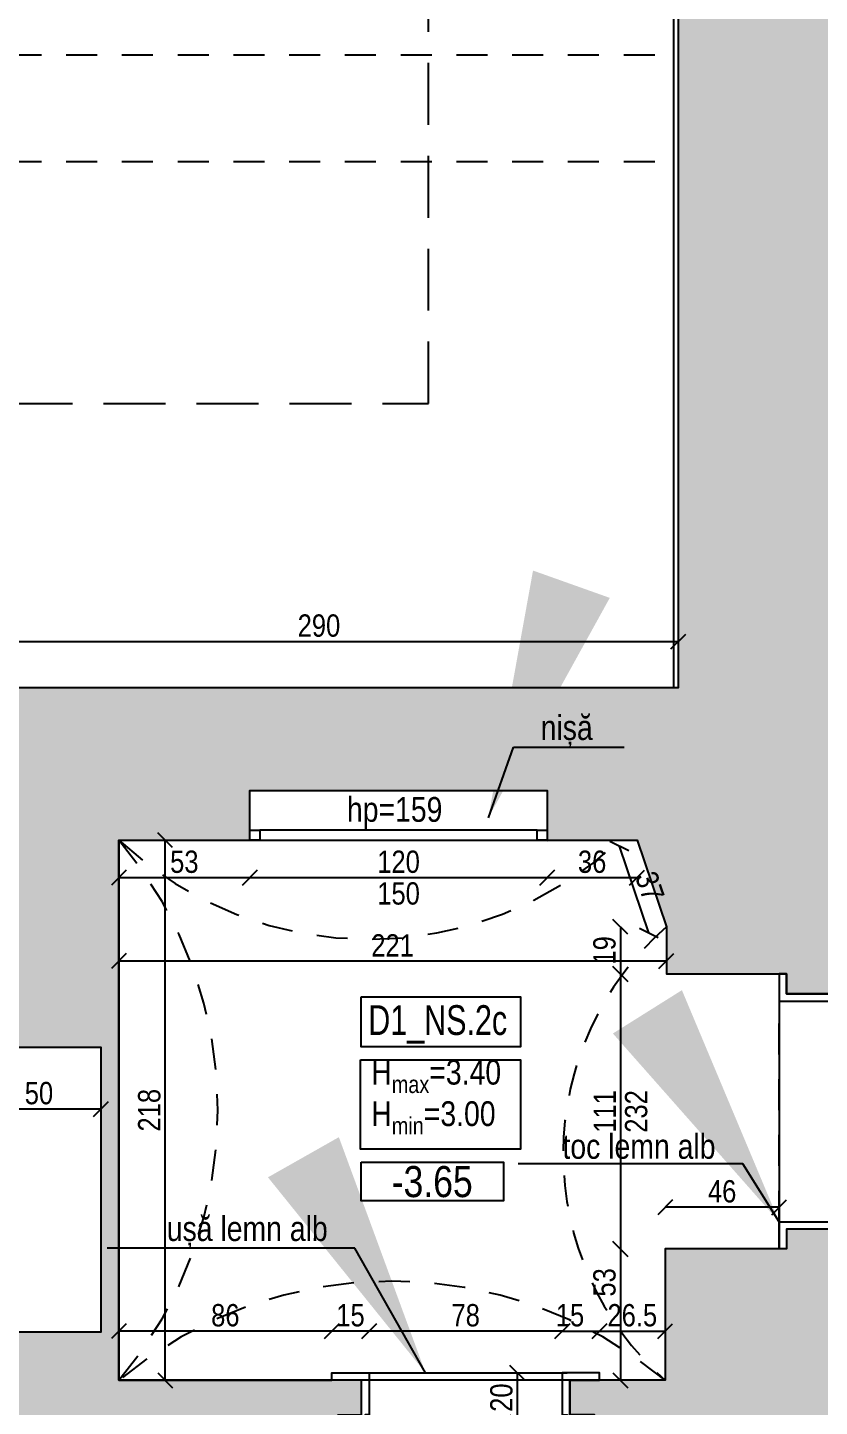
# Model space of a CAD drawing. Header units: metres. Extents: x 493 to 630, y -132 to -15.
# Drawn here: x 557.53 to 560.72, y -74.7 to -69.14 of the extents above; entities that cross this region are included whole.
import ezdxf
from ezdxf import colors
from ezdxf.entities.mleader import LeaderData, LeaderLine
from ezdxf.enums import TextEntityAlignment as Align
from ezdxf.math import Vec2, Vec3

# ---------------------------------------------------------------- set-up
doc = ezdxf.new("R2010")
doc.units = ezdxf.units.M
doc.header["$MEASUREMENT"] = 0
doc.header["$PDMODE"] = 3
doc.linetypes.add('HIDDEN', pattern=[0.375, 0.25, -0.125])
doc.linetypes.add('HIDDEN2', pattern=[0.1875, 0.125, -0.0625])
for name, color, linetype in [('a_caramida', 2, 'Continuous'), ('a_cote_50', 9, 'Continuous'), ('a_cote_nivel', 9, 'Continuous'), ('a_grinzi', 253, 'HIDDEN'), ('a_indicatii', 7, 'Continuous'), ('a_indicatii_text', 7, 'Continuous'), ('a_pereti_hasuri', 253, 'Continuous'), ('a_scari_punctat', 40, 'HIDDEN2'), ('a_tamplarie_usi', 6, 'Continuous'), ('a_text', 7, 'Continuous'), ('a_vederi', 74, 'Continuous')]:
    doc.layers.add(name, color=color, linetype=linetype)
doc.layers.add('a_suprafete', color=7, linetype='Continuous', plot=False)
doc.styles.add('ROMANS', font='ROMANS.shx', dxfattribs={"width": 0.75})
doc.styles.get("Standard").update_dxf_attribs({"font": 'ARIALN.TTF'})
doc.styles.add('Swiss Condensed Light', font='swisscl.ttf')
doc.dimstyles.new('50 cote', dxfattribs={"dimtxt": 0.09, "dimasz": 0.06, "dimexe": 0, "dimexo": 0, "dimgap": 0.018, "dimtad": 1, "dimdec": 1, "dimlfac": 100, "dimrnd": 0.5, "dimdsep": 46, "dimtxsty": 'Standard', "dimblk": 'OBLIQUE', "dimcen": 0.00045, "dimclrd": 256, "dimclrt": 4, "dimadec": 1, "dimazin": 0, "dimtfac": 1, "dimtdec": 1, "dimtix": 1, "dimtofl": 0, "dimtmove": 0, "dimatfit": 3, "dimldrblk": 'OBLIQUE', "dimfxl": 0, "dimtolj": 1, "dimtzin": 0, "dimarcsym": 0})

# ---------------------------------------------------------------- blocks, each defined once
blk = doc.blocks.new('_Oblique')
at = {"color": 0, "linetype": 'ByBlock', "lineweight": -2}
blk.add_line((-0.5, -0.5), (0.5, 0.5), dxfattribs=at)
blk = doc.blocks.new('*D229')
at = {"layer": 'a_cote_50', "lineweight": -2, "ltscale": 0.3}
blk.add_line((559.687, -74.3962), (558.9075, -74.3962), dxfattribs=at)
at = {"layer": 'Defpoints', "color": 0, "ltscale": 0.3}
for p in [(558.9075, -74.3962), (558.9075, -74.5643), (559.687, -74.5643)]:
    blk.add_point(p, dxfattribs=at)
at = {"layer": 'a_cote_50', "lineweight": -2, "ltscale": 0.3, "xscale": 0.06, "yscale": 0.06, "zscale": 0.06, "rotation": 180}
blk.add_blockref('_Oblique', (558.9075, -74.3962), dxfattribs=at)
at = {"layer": 'a_cote_50', "lineweight": -2, "ltscale": 0.3, "xscale": 0.06, "yscale": 0.06, "zscale": 0.06}
blk.add_blockref('_Oblique', (559.687, -74.3962), dxfattribs=at)
at = {"layer": 'a_cote_50', "color": 4, "ltscale": 0.3, "insert": (559.2972, -74.3323), "char_height": 0.09, "attachment_point": 5}
blk.add_mtext('\\A1;78', dxfattribs=at)
blk = doc.blocks.new('*D230')
at = {"layer": 'a_cote_50', "lineweight": -2, "ltscale": 0.3}
blk.add_line((559.687, -74.3962), (559.8372, -74.3962), dxfattribs=at)
at = {"layer": 'Defpoints', "color": 0, "ltscale": 0.3}
for p in [(559.8372, -74.3962), (559.687, -74.5643), (559.8372, -74.5643)]:
    blk.add_point(p, dxfattribs=at)
at = {"layer": 'a_cote_50', "lineweight": -2, "ltscale": 0.3, "xscale": 0.06, "yscale": 0.06, "zscale": 0.06, "rotation": 180}
blk.add_blockref('_Oblique', (559.687, -74.3962), dxfattribs=at)
at = {"layer": 'a_cote_50', "lineweight": -2, "ltscale": 0.3, "xscale": 0.06, "yscale": 0.06, "zscale": 0.06}
blk.add_blockref('_Oblique', (559.8372, -74.3962), dxfattribs=at)
at = {"layer": 'a_cote_50', "color": 4, "ltscale": 0.3, "insert": (559.7183, -74.3323), "char_height": 0.09, "attachment_point": 5}
blk.add_mtext('\\A1;15', dxfattribs=at)
blk = doc.blocks.new('*D231')
at = {"layer": 'a_cote_50', "lineweight": -2, "ltscale": 0.3}
blk.add_line((558.9075, -74.3962), (558.7572, -74.3962), dxfattribs=at)
at = {"layer": 'Defpoints', "color": 0, "ltscale": 0.3}
for p in [(558.7572, -74.3962), (558.7572, -74.5643), (558.9075, -74.5643)]:
    blk.add_point(p, dxfattribs=at)
at = {"layer": 'a_cote_50', "lineweight": -2, "ltscale": 0.3, "xscale": 0.06, "yscale": 0.06, "zscale": 0.06, "rotation": 180}
blk.add_blockref('_Oblique', (558.7572, -74.3962), dxfattribs=at)
at = {"layer": 'a_cote_50', "lineweight": -2, "ltscale": 0.3, "xscale": 0.06, "yscale": 0.06, "zscale": 0.06}
blk.add_blockref('_Oblique', (558.9075, -74.3962), dxfattribs=at)
at = {"layer": 'a_cote_50', "color": 4, "ltscale": 0.3, "insert": (558.8323, -74.3323), "char_height": 0.09, "attachment_point": 5}
blk.add_mtext('\\A1;15', dxfattribs=at)
blk = doc.blocks.new('COTE_NIVEL_DRAFT')
at = {"layer": 'a_cote_nivel'}
blk.add_lwpolyline([(-27.5, -2.5), (27.5, -2.5), (27.5, -17.5), (-27.5, -17.5)], close=True, dxfattribs=at)
blk = doc.blocks.new('cota nivel')
at = {"layer": 'a_cote_nivel', "xscale": 1.272727272727934, "yscale": 1.272727272727934, "zscale": 1.272727272727934}
blk.add_blockref('COTE_NIVEL_DRAFT', (0, 12.73), dxfattribs=at)
at = {"layer": 'a_cote_nivel', "style": 'ROMANS', "width": 0.6}
blk.add_attdef('COTA', text='', height=15.27, dxfattribs=at).set_placement((0, 0), align=Align.MIDDLE_CENTER)
blk = doc.blocks.new('*D208')
at = {"layer": 'a_cote_50', "lineweight": -2, "ltscale": 0.3}
blk.add_line((559.8372, -74.3962), (560.1022, -74.3962), dxfattribs=at)
at = {"layer": 'Defpoints', "color": 0, "ltscale": 0.3}
for p in [(559.8372, -74.3962), (560.1022, -74.3962), (560.1022, -74.3962)]:
    blk.add_point(p, dxfattribs=at)
at = {"layer": 'a_cote_50', "lineweight": -2, "ltscale": 0.3, "xscale": 0.06, "yscale": 0.06, "zscale": 0.06, "rotation": 180}
blk.add_blockref('_Oblique', (559.8372, -74.3962), dxfattribs=at)
at = {"layer": 'a_cote_50', "lineweight": -2, "ltscale": 0.3, "xscale": 0.06, "yscale": 0.06, "zscale": 0.06}
blk.add_blockref('_Oblique', (560.1022, -74.3962), dxfattribs=at)
at = {"layer": 'a_cote_50', "color": 4, "ltscale": 0.3, "insert": (559.9697, -74.3323), "char_height": 0.09, "attachment_point": 5}
blk.add_mtext('\\A1;26.5', dxfattribs=at)
blk = doc.blocks.new('*D209')
at = {"layer": 'a_cote_50', "lineweight": -2, "ltscale": 0.3}
blk.add_line((558.7572, -74.3962), (557.8972, -74.3962), dxfattribs=at)
at = {"layer": 'Defpoints', "color": 0, "ltscale": 0.3}
for p in [(557.8972, -74.3962), (557.8972, -74.3962), (558.7572, -74.3962)]:
    blk.add_point(p, dxfattribs=at)
at = {"layer": 'a_cote_50', "lineweight": -2, "ltscale": 0.3, "xscale": 0.06, "yscale": 0.06, "zscale": 0.06, "rotation": 180}
blk.add_blockref('_Oblique', (557.8972, -74.3962), dxfattribs=at)
at = {"layer": 'a_cote_50', "lineweight": -2, "ltscale": 0.3, "xscale": 0.06, "yscale": 0.06, "zscale": 0.06}
blk.add_blockref('_Oblique', (558.7572, -74.3962), dxfattribs=at)
at = {"layer": 'a_cote_50', "color": 4, "ltscale": 0.3, "insert": (558.3272, -74.3323), "char_height": 0.09, "attachment_point": 5}
blk.add_mtext('\\A1;86', dxfattribs=at)
blk = doc.blocks.new('*D210')
at = {"layer": 'a_cote_50', "lineweight": -2, "ltscale": 0.3}
blk.add_line((558.0846, -74.5943), (558.0846, -72.4143), dxfattribs=at)
at = {"layer": 'Defpoints', "color": 0, "ltscale": 0.3}
for p in [(557.8972, -72.4143), (558.0846, -72.4143), (557.8972, -74.5943)]:
    blk.add_point(p, dxfattribs=at)
at = {"layer": 'a_cote_50', "lineweight": -2, "ltscale": 0.3, "xscale": 0.06, "yscale": 0.06, "zscale": 0.06}
for p, rotation in [((558.0846, -72.4143), 90), ((558.0846, -74.5943), 270)]:
    blk.add_blockref('_Oblique', p, dxfattribs=dict(at, rotation=rotation))
at = {"layer": 'a_cote_50', "color": 4, "ltscale": 0.3, "insert": (558.0206, -73.5043), "char_height": 0.09, "attachment_point": 5, "rotation": 90}
blk.add_mtext('\\A1;218', dxfattribs=at)
blk = doc.blocks.new('*D211')
at = {"layer": 'a_cote_50', "lineweight": -2, "ltscale": 0.3}
blk.add_line((560.0363, -72.7883), (559.9176, -72.4383), dxfattribs=at)
at = {"layer": 'Defpoints', "color": 0, "ltscale": 0.3}
for p in [(559.9176, -72.4383), (559.9886, -72.4143), (560.1072, -72.7643)]:
    blk.add_point(p, dxfattribs=at)
at = {"layer": 'a_cote_50', "lineweight": -2, "ltscale": 0.3, "xscale": 0.06, "yscale": 0.06, "zscale": 0.06}
for p, rotation in [((559.9176, -72.4383), 108.7257724589837), ((560.0363, -72.7883), 288.7257724589836)]:
    blk.add_blockref('_Oblique', p, dxfattribs=dict(at, rotation=rotation))
at = {"layer": 'a_cote_50', "color": 4, "ltscale": 0.3, "insert": (560.0403, -72.601), "char_height": 0.09, "attachment_point": 5, "rotation": 288.7258}
blk.add_mtext('\\A1;37', dxfattribs=at)
blk = doc.blocks.new('*D212')
at = {"layer": 'a_cote_50', "lineweight": -2, "ltscale": 0.3}
blk.add_line((559.9217, -72.7643), (559.9217, -72.9543), dxfattribs=at)
at = {"layer": 'Defpoints', "color": 0, "ltscale": 0.3}
for p in [(560.1072, -72.7643), (559.9217, -72.9543), (560.1072, -72.9543)]:
    blk.add_point(p, dxfattribs=at)
at = {"layer": 'a_cote_50', "lineweight": -2, "ltscale": 0.3, "xscale": 0.06, "yscale": 0.06, "zscale": 0.06}
for p, rotation in [((559.9217, -72.7643), 90), ((559.9217, -72.9543), 270)]:
    blk.add_blockref('_Oblique', p, dxfattribs=dict(at, rotation=rotation))
at = {"layer": 'a_cote_50', "color": 4, "ltscale": 0.3, "insert": (559.8577, -72.8593), "char_height": 0.09, "attachment_point": 5, "rotation": 90}
blk.add_mtext('\\A1;19', dxfattribs=at)
blk = doc.blocks.new('*D213')
at = {"layer": 'a_cote_50', "lineweight": -2, "ltscale": 0.3}
blk.add_line((559.9217, -72.9543), (559.9217, -74.0643), dxfattribs=at)
at = {"layer": 'Defpoints', "color": 0, "ltscale": 0.3}
for p in [(560.1072, -72.9543), (559.9217, -74.0643), (560.1022, -74.0643)]:
    blk.add_point(p, dxfattribs=at)
at = {"layer": 'a_cote_50', "lineweight": -2, "ltscale": 0.3, "xscale": 0.06, "yscale": 0.06, "zscale": 0.06}
for p, rotation in [((559.9217, -72.9543), 90), ((559.9217, -74.0643), 270)]:
    blk.add_blockref('_Oblique', p, dxfattribs=dict(at, rotation=rotation))
at = {"layer": 'a_cote_50', "color": 4, "ltscale": 0.3, "char_height": 0.09, "attachment_point": 5, "rotation": 90}
for s, insert in [('\\A1;111', (559.8585, -73.5093)), ('\\A1;232', (559.9856, -73.5093))]:
    blk.add_mtext(s, dxfattribs=dict(at, insert=insert))
blk = doc.blocks.new('*D214')
at = {"layer": 'a_cote_50', "lineweight": -2, "ltscale": 0.3}
blk.add_line((559.9217, -74.0643), (559.9217, -74.5943), dxfattribs=at)
at = {"layer": 'Defpoints', "color": 0, "ltscale": 0.3}
for p in [(560.1022, -74.0643), (559.9217, -74.5943), (560.1022, -74.5943)]:
    blk.add_point(p, dxfattribs=at)
at = {"layer": 'a_cote_50', "lineweight": -2, "ltscale": 0.3, "xscale": 0.06, "yscale": 0.06, "zscale": 0.06}
for p, rotation in [((559.9217, -74.0643), 90), ((559.9217, -74.5943), 270)]:
    blk.add_blockref('_Oblique', p, dxfattribs=dict(at, rotation=rotation))
at = {"layer": 'a_cote_50', "color": 4, "ltscale": 0.3, "insert": (559.8577, -74.1992), "char_height": 0.09, "attachment_point": 5, "rotation": 90}
blk.add_mtext('\\A1;53', dxfattribs=at)
blk = doc.blocks.new('*D215')
at = {"layer": 'a_cote_50', "lineweight": -2, "ltscale": 0.3}
blk.add_line((560.5622, -73.8962), (560.1022, -73.8962), dxfattribs=at)
at = {"layer": 'Defpoints', "color": 0, "ltscale": 0.3}
for p in [(560.1022, -73.8962), (560.1022, -74.0643), (560.5622, -74.0643)]:
    blk.add_point(p, dxfattribs=at)
at = {"layer": 'a_cote_50', "lineweight": -2, "ltscale": 0.3, "xscale": 0.06, "yscale": 0.06, "zscale": 0.06, "rotation": 180}
blk.add_blockref('_Oblique', (560.1022, -73.8962), dxfattribs=at)
at = {"layer": 'a_cote_50', "lineweight": -2, "ltscale": 0.3, "xscale": 0.06, "yscale": 0.06, "zscale": 0.06}
blk.add_blockref('_Oblique', (560.5622, -73.8962), dxfattribs=at)
at = {"layer": 'a_cote_50', "color": 4, "ltscale": 0.3, "insert": (560.3322, -73.8322), "char_height": 0.09, "attachment_point": 5}
blk.add_mtext('\\A1;46', dxfattribs=at)
blk = doc.blocks.new('*D216')
at = {"layer": 'a_cote_50', "lineweight": -2, "ltscale": 0.3}
blk.add_line((560.1072, -72.9023), (557.8972, -72.9023), dxfattribs=at)
at = {"layer": 'Defpoints', "color": 0, "ltscale": 0.3}
for p in [(557.8972, -72.9023), (557.8972, -72.9543), (560.1072, -72.9543)]:
    blk.add_point(p, dxfattribs=at)
at = {"layer": 'a_cote_50', "lineweight": -2, "ltscale": 0.3, "xscale": 0.06, "yscale": 0.06, "zscale": 0.06, "rotation": 180}
blk.add_blockref('_Oblique', (557.8972, -72.9023), dxfattribs=at)
at = {"layer": 'a_cote_50', "lineweight": -2, "ltscale": 0.3, "xscale": 0.06, "yscale": 0.06, "zscale": 0.06}
blk.add_blockref('_Oblique', (560.1072, -72.9023), dxfattribs=at)
at = {"layer": 'a_cote_50', "color": 4, "ltscale": 0.3, "insert": (559.0022, -72.8392), "char_height": 0.09, "attachment_point": 5}
blk.add_mtext('\\A1;221', dxfattribs=at)
blk = doc.blocks.new('*D217')
at = {"layer": 'a_cote_50', "lineweight": -2, "ltscale": 0.3}
blk.add_line((559.9886, -72.5662), (559.6263, -72.5662), dxfattribs=at)
at = {"layer": 'Defpoints', "color": 0, "ltscale": 0.3}
for p in [(559.6263, -72.4157), (559.9886, -72.4143), (559.6263, -72.5662)]:
    blk.add_point(p, dxfattribs=at)
at = {"layer": 'a_cote_50', "lineweight": -2, "ltscale": 0.3, "xscale": 0.06, "yscale": 0.06, "zscale": 0.06, "rotation": 180}
blk.add_blockref('_Oblique', (559.6263, -72.5662), dxfattribs=at)
at = {"layer": 'a_cote_50', "lineweight": -2, "ltscale": 0.3, "xscale": 0.06, "yscale": 0.06, "zscale": 0.06}
blk.add_blockref('_Oblique', (559.9886, -72.5662), dxfattribs=at)
at = {"layer": 'a_cote_50', "color": 4, "ltscale": 0.3, "insert": (559.8075, -72.5022), "char_height": 0.09, "attachment_point": 5}
blk.add_mtext('\\A1;36', dxfattribs=at)
blk = doc.blocks.new('*D218')
at = {"layer": 'a_cote_50', "lineweight": -2, "ltscale": 0.3}
blk.add_line((559.6263, -72.5662), (558.4263, -72.5662), dxfattribs=at)
at = {"layer": 'Defpoints', "color": 0, "ltscale": 0.3}
for p in [(559.6263, -72.4143), (558.4263, -72.4918), (558.4263, -72.5662)]:
    blk.add_point(p, dxfattribs=at)
at = {"layer": 'a_cote_50', "lineweight": -2, "ltscale": 0.3, "xscale": 0.06, "yscale": 0.06, "zscale": 0.06, "rotation": 180}
blk.add_blockref('_Oblique', (558.4263, -72.5662), dxfattribs=at)
at = {"layer": 'a_cote_50', "lineweight": -2, "ltscale": 0.3, "xscale": 0.06, "yscale": 0.06, "zscale": 0.06}
blk.add_blockref('_Oblique', (559.6263, -72.5662), dxfattribs=at)
at = {"layer": 'a_cote_50', "color": 4, "ltscale": 0.3, "char_height": 0.09, "attachment_point": 5}
for s, insert in [('\\A1;120', (559.0263, -72.5022)), ('\\A1;150', (559.0263, -72.6301))]:
    blk.add_mtext(s, dxfattribs=dict(at, insert=insert))
blk = doc.blocks.new('*D219')
at = {"layer": 'a_cote_50', "lineweight": -2, "ltscale": 0.3}
blk.add_line((558.4263, -72.5662), (557.8972, -72.5662), dxfattribs=at)
at = {"layer": 'Defpoints', "color": 0, "ltscale": 0.3}
for p in [(557.8972, -72.4918), (558.4263, -72.4918), (557.8972, -72.5662)]:
    blk.add_point(p, dxfattribs=at)
at = {"layer": 'a_cote_50', "lineweight": -2, "ltscale": 0.3, "xscale": 0.06, "yscale": 0.06, "zscale": 0.06, "rotation": 180}
blk.add_blockref('_Oblique', (557.8972, -72.5662), dxfattribs=at)
at = {"layer": 'a_cote_50', "lineweight": -2, "ltscale": 0.3, "xscale": 0.06, "yscale": 0.06, "zscale": 0.06}
blk.add_blockref('_Oblique', (558.4263, -72.5662), dxfattribs=at)
at = {"layer": 'a_cote_50', "color": 4, "ltscale": 0.3, "insert": (558.1618, -72.5022), "char_height": 0.09, "attachment_point": 5}
blk.add_mtext('\\A1;53', dxfattribs=at)
blk = doc.blocks.new('*D220')
at = {"layer": 'a_cote_50', "lineweight": -2, "ltscale": 0.3}
blk.add_line((559.5056, -74.5643), (559.5056, -74.7643), dxfattribs=at)
at = {"layer": 'Defpoints', "color": 0, "ltscale": 0.3}
for p in [(559.687, -74.5643), (559.5056, -74.7643), (559.687, -74.7643)]:
    blk.add_point(p, dxfattribs=at)
at = {"layer": 'a_cote_50', "lineweight": -2, "ltscale": 0.3, "xscale": 0.06, "yscale": 0.06, "zscale": 0.06}
for p, rotation in [((559.5056, -74.5643), 90), ((559.5056, -74.7643), 270)]:
    blk.add_blockref('_Oblique', p, dxfattribs=dict(at, rotation=rotation))
at = {"layer": 'a_cote_50', "color": 4, "ltscale": 0.3, "insert": (559.4417, -74.6643), "char_height": 0.09, "attachment_point": 5, "rotation": 90}
blk.add_mtext('\\A1;20', dxfattribs=at)
blk = doc.blocks.new('*D505')
at = {"layer": 'a_cote_50', "lineweight": -2, "ltscale": 0.3}
blk.add_line((557.8251, -73.4998), (557.3251, -73.4998), dxfattribs=at)
at = {"layer": 'Defpoints', "color": 0, "ltscale": 0.3}
for p in [(557.3251, -73.2496), (557.8251, -73.2496), (557.3251, -73.4998)]:
    blk.add_point(p, dxfattribs=at)
at = {"layer": 'a_cote_50', "lineweight": -2, "ltscale": 0.3, "xscale": 0.06, "yscale": 0.06, "zscale": 0.06, "rotation": 180}
blk.add_blockref('_Oblique', (557.3251, -73.4998), dxfattribs=at)
at = {"layer": 'a_cote_50', "lineweight": -2, "ltscale": 0.3, "xscale": 0.06, "yscale": 0.06, "zscale": 0.06}
blk.add_blockref('_Oblique', (557.8251, -73.4998), dxfattribs=at)
at = {"layer": 'a_cote_50', "color": 4, "ltscale": 0.3, "insert": (557.5751, -73.4359), "char_height": 0.09, "attachment_point": 5}
blk.add_mtext('\\A1;50', dxfattribs=at)
blk = doc.blocks.new('*D508')
at = {"layer": 'a_cote_50', "lineweight": -2, "ltscale": 0.3}
blk.add_line((557.2551, -71.6131), (560.1551, -71.6131), dxfattribs=at)
at = {"layer": 'Defpoints', "color": 0, "ltscale": 0.3}
for p in [(560.1551, -71.6131), (560.1551, -71.7795), (557.2551, -72.5796)]:
    blk.add_point(p, dxfattribs=at)
at = {"layer": 'a_cote_50', "lineweight": -2, "ltscale": 0.3, "xscale": 0.06, "yscale": 0.06, "zscale": 0.06, "rotation": 180}
blk.add_blockref('_Oblique', (557.2551, -71.6131), dxfattribs=at)
at = {"layer": 'a_cote_50', "lineweight": -2, "ltscale": 0.3, "xscale": 0.06, "yscale": 0.06, "zscale": 0.06}
blk.add_blockref('_Oblique', (560.1551, -71.6131), dxfattribs=at)
at = {"layer": 'a_cote_50', "color": 4, "ltscale": 0.3, "insert": (558.7051, -71.5491), "char_height": 0.09, "attachment_point": 5}
blk.add_mtext('\\A1;290', dxfattribs=at)

msp = doc.modelspace()

# ---------------------------------------------------------------- hatches: boundary and pattern name
at = {"layer": 'a_pereti_hasuri', "ltscale": 0.3}
h = msp.add_hatch(dxfattribs=at)
h.set_pattern_fill('ANSI33', color=256, scale=0.25, style=0)
h.set_pattern_definition([(45, (-4876.954644, 8292.469365), (-0.04419417382, 0.04419417382), []), (45, (-4876.91045, 8292.469365), (-0.04419417382, 0.04419417382), [0.03125, -0.015625])])
edge = h.paths.add_edge_path()
edge.add_line((553.5851, -64.0309), (553.5851, -64.8596))
edge.add_line((553.5851, -64.8596), (554.0851, -64.8596))
edge.add_line((554.0851, -64.8596), (554.0851, -64.4396))
edge.add_line((554.0851, -64.4396), (558.4151, -64.4396))
edge.add_line((558.4151, -64.4396), (558.4151, -65.8896))
edge.add_line((558.4151, -65.8896), (560.1551, -65.8896))
edge.add_line((560.1551, -65.8896), (560.1551, -71.7996))
edge.add_line((560.1551, -71.7996), (557.2551, -71.7996))
edge.add_line((557.2551, -71.7996), (557.2551, -72.5796))
edge.add_line((557.2551, -72.5796), (556.7551, -72.5796))
edge.add_line((556.7551, -72.5796), (556.7551, -73.0496))
edge.add_line((556.7551, -73.0496), (557.3251, -73.0496))
edge.add_line((557.3251, -73.0496), (557.3251, -73.2496))
edge.add_line((557.3251, -73.2496), (557.8251, -73.2496))
edge.add_line((557.8251, -73.2496), (557.8251, -74.3996))
edge.add_line((557.8251, -74.3996), (557.3251, -74.3996))
edge.add_line((557.3251, -74.3996), (557.3251, -78.5696))
edge.add_line((557.3251, -78.5696), (556.5351, -78.5696))
edge.add_line((556.5351, -78.5696), (556.5351, -79.5396))
edge.add_line((556.5351, -79.5396), (556.3651, -79.5396))
edge.add_line((556.3651, -79.5396), (556.3651, -79.9896))
edge.add_line((556.3651, -79.9896), (554.8351, -79.9896))
edge.add_line((554.8351, -79.9896), (554.8351, -79.5396))
edge.add_line((554.8351, -79.5396), (554.1851, -79.5396))
edge.add_line((554.1851, -79.5396), (554.1851, -78.8996))
edge.add_line((554.1851, -78.8996), (553.7851, -78.8996))
edge.add_line((553.7851, -78.8996), (553.7851, -79.3896))
edge.add_line((553.7851, -79.3896), (553.7853, -80.4846))
edge.add_line((553.7853, -80.4846), (554.2605, -80.4846))
edge.add_line((554.2605, -80.4846), (554.2605, -80.1046))
edge.add_line((554.2605, -80.1046), (560.5705, -80.1046))
edge.add_line((560.5705, -80.1046), (560.5705, -80.0946))
edge.add_line((560.5705, -80.0946), (560.6605, -80.0946))
edge.add_line((560.6605, -80.0946), (560.9305, -79.8546))
edge.add_line((560.9305, -79.8546), (560.9305, -75.4046))
edge.add_line((560.9305, -75.4046), (561.3189, -75.4046))
edge.add_line((561.3189, -75.4046), (561.3205, -74.5846))
edge.add_line((561.3205, -74.5846), (560.8355, -74.5846))
edge.add_line((560.8355, -74.5846), (560.8355, -73.9843))
edge.add_line((560.8355, -73.9843), (560.5922, -73.9843))
edge.add_line((560.5922, -73.9843), (560.5922, -74.0643))
edge.add_line((560.5922, -74.0643), (560.1022, -74.0643))
edge.add_line((560.1022, -74.0643), (560.1022, -74.5943))
edge.add_line((560.1022, -74.5943), (559.7172, -74.5943))
edge.add_line((559.7172, -74.5943), (559.7172, -74.7343))
edge.add_line((559.7172, -74.7343), (559.9022, -74.7343))
edge.add_line((559.9022, -74.7343), (559.9022, -75.3843))
edge.add_line((559.9022, -75.3843), (560.3822, -75.3843))
edge.add_line((560.3822, -75.3843), (560.3822, -79.8543))
edge.add_line((560.3822, -79.8543), (557.9322, -79.8543))
edge.add_line((557.9322, -79.8543), (557.9322, -75.3843))
edge.add_line((557.9322, -75.3843), (558.6822, -75.3843))
edge.add_line((558.6822, -75.3843), (558.6822, -74.7343))
edge.add_line((558.6822, -74.7343), (558.8772, -74.7343))
edge.add_line((558.8772, -74.7343), (558.8772, -74.5943))
edge.add_line((558.8772, -74.5943), (557.8972, -74.5943))
edge.add_line((557.8972, -74.5943), (557.8972, -72.4143))
edge.add_line((557.8972, -72.4143), (558.4263, -72.4143))
edge.add_line((558.4263, -72.4143), (558.4263, -72.2143))
edge.add_line((558.4263, -72.2143), (559.6263, -72.2143))
edge.add_line((559.6263, -72.2143), (559.6262, -72.4157))
edge.add_line((559.6262, -72.4157), (559.9886, -72.4143))
edge.add_line((559.9886, -72.4143), (560.1072, -72.7643))
edge.add_line((560.1072, -72.7643), (560.1072, -72.9543))
edge.add_line((560.1072, -72.9543), (560.5922, -72.9543))
edge.add_line((560.5922, -72.9543), (560.5922, -73.0343))
edge.add_line((560.5922, -73.0343), (560.8355, -73.0343))
edge.add_line((560.8355, -73.0343), (560.8355, -72.7243))
edge.add_line((560.8355, -72.7243), (562.8755, -72.7243))
edge.add_line((562.8755, -72.7243), (562.8755, -74.6143))
edge.add_line((562.8755, -74.6143), (562.4205, -74.6143))
edge.add_line((562.4205, -74.6143), (562.4205, -75.4343))
edge.add_line((562.4205, -75.4343), (562.9905, -75.4343))
edge.add_line((562.9905, -75.4343), (562.9905, -77.9346))
edge.add_line((562.9905, -77.9346), (563.3205, -77.9346))
edge.add_line((563.3205, -77.9346), (563.3205, -75.4543))
edge.add_line((563.3205, -75.4543), (564.3507, -75.4543))
edge.add_line((564.3507, -75.4543), (564.3507, -74.9543))
edge.add_arc((564.8611, -76.0494), 1.2082, 63.4858, 114.9902, ccw=False)
edge.add_line((565.4005, -74.9682), (565.4005, -75.4543))
edge.add_line((565.4005, -75.4543), (570.1405, -75.4543))
edge.add_line((570.1405, -75.4543), (570.1405, -77.0396))
edge.add_line((570.1405, -77.0396), (570.8655, -77.0396))
edge.add_line((570.8655, -77.0396), (570.8655, -74.7411))
edge.add_line((570.8655, -74.7411), (570.6253, -74.7411))
edge.add_line((570.6253, -74.7411), (570.6253, -73.8333))
edge.add_line((570.6253, -73.8333), (569.7451, -73.8333))
edge.add_line((569.7451, -73.8333), (569.7451, -74.5033))
edge.add_line((569.7451, -74.5033), (563.8051, -74.5033))
edge.add_line((563.8051, -74.5033), (563.8051, -70.1633))
edge.add_line((563.8051, -70.1633), (562.9151, -70.1633))
edge.add_line((562.9151, -70.1633), (562.9151, -70.1933))
edge.add_line((562.9151, -70.1933), (562.9151, -72.3733))
edge.add_line((562.9151, -72.3733), (560.8151, -72.3733))
edge.add_line((560.8151, -72.3733), (560.8151, -70.2533))
edge.add_line((560.8151, -70.2533), (560.8151, -63.7033))
edge.add_line((560.8151, -63.7033), (561.1751, -63.7033))
edge.add_line((561.1751, -63.7033), (561.1751, -63.3461))
edge.add_line((561.1751, -63.3461), (560.7751, -63.3461))
edge.add_line((560.7751, -63.3461), (560.7751, -63.0761))
edge.add_line((560.7751, -63.0761), (560.1051, -63.0761))
edge.add_line((560.1051, -63.0761), (560.1051, -63.5161))
edge.add_line((560.1051, -63.5161), (552.9251, -63.5161))
edge.add_line((552.9251, -63.5161), (552.9251, -62.9761))
edge.add_line((552.9251, -62.9761), (552.4201, -62.9761))
edge.add_line((552.4201, -62.9761), (552.4276, -64.0296))
edge.add_line((552.4276, -64.0296), (553.5851, -64.0296))

# ---------------------------------------------------------------- linework, layer by layer
at = {"layer": 'a_caramida', "ltscale": 0.3}
for points in [[(553.5851, -64.0296), (553.5851, -64.8596), (554.0851, -64.8596), (554.0851, -64.4396), (558.4151, -64.4396), (558.4151, -65.8896), (560.1551, -65.8896), (560.1551, -71.7996), (557.2551, -71.7996), (557.2551, -72.5796), (556.7551, -72.5796), (556.7551, -73.0496), (557.3251, -73.0496), (557.3251, -73.2496), (557.8251, -73.2496), (557.8251, -74.3996), (557.3251, -74.3996), (557.3251, -78.5696)], [(558.8772, -74.7343), (558.8772, -74.5943), (557.8972, -74.5943), (557.8972, -72.4143), (557.8972, -72.4143), (558.4263, -72.4143), (558.4263, -72.2143), (559.6263, -72.2143), (559.6262, -72.4157), (559.9886, -72.4143), (560.1072, -72.7643), (560.1072, -72.9543), (560.5922, -72.9543), (560.5922, -72.9543), (560.5922, -73.0343), (560.8355, -73.0343), (560.8355, -72.7243), (562.8755, -72.7243), (562.8755, -74.6143), (562.4205, -74.6143), (562.4205, -75.4343)], [(557.8972, -72.4143), (557.8972, -74.5943), (558.7572, -74.5943)], [(561.3189, -75.4046), (561.3205, -74.5846), (560.8355, -74.5846), (560.8355, -73.9843), (560.5922, -73.9843), (560.5922, -74.0643), (560.5922, -74.0643), (560.1022, -74.0643), (560.1022, -74.5943), (559.7172, -74.5943), (559.7172, -74.7343)]]:
    msp.add_lwpolyline(points, dxfattribs=at)
at = {"layer": 'a_cote_50', "ltscale": 0.3}
msp.add_lwpolyline([(568.7453, -89.1211), (570.9453, -89.1211), (570.9453, -40.2745), (567.4818, -40.5631), (568.5645, -28.8028), (539.9527, -21.8688), (539.835, -22.3547), (536.1514, -21.462), (536.2469, -30.2915), (538.1811, -30.7603), (536.881, -36.125), (548.6367, -38.9739), (557.2625, -41.0914), (557.2618, -51.3164), (560.1356, -51.3166), (560.1356, -58.222), (560.1356, -71.7996), (557.2551, -71.7996), (557.3251, -78.5696), (553.7851, -78.5696), (553.7851, -89.1211), (570.9453, -89.1211)], dxfattribs=at)
at = {"layer": 'a_grinzi', "ltscale": 0.5}
msp.add_line((560.5622, -73.9543), (560.5622, -73.0643), dxfattribs=at)
for points in [[(554.0851, -69.2457), (560.1551, -69.2457)], [(554.0851, -69.6757), (560.1551, -69.6757)]]:
    msp.add_lwpolyline(points, dxfattribs=at)
for centre, radius, start, end in [((558.9085, -71.3365), 1.4779, 226.8228, 313.2582), ((556.6121, -73.5043), 1.6851, 319.6965, 40.3035), ((560.9085, -73.6815), 1.2179, 131.1408, 228.5461), ((558.9997, -75.9131), 1.7189, 50.1046, 129.8954)]:
    msp.add_arc(centre, radius, start, end, dxfattribs=at)
at = {"layer": 'a_scari_punctat', "ltscale": 2}
msp.add_lwpolyline([(524.9835, -78.4648), (556.3323, -78.4648), (556.336, -70.6526), (559.1467, -70.6526), (559.1467, -65.0296), (551.443, -65.0296), (551.443, -57.3703), (559.143, -57.3703), (559.1431, -52.0265), (556.4463, -52.0265), (556.4099, -41.0734)], dxfattribs=at)
at = {"layer": 'a_suprafete', "ltscale": 0.3}
for points in [[(554.0851, -64.4396), (558.4151, -64.4396), (558.4151, -65.8896), (560.1551, -65.8896), (560.1551, -71.7996), (557.2551, -71.7996), (557.2551, -72.5796), (556.7551, -72.5796), (556.7551, -73.0496), (557.3251, -73.0496), (557.3251, -73.2496), (557.8251, -73.2496), (557.8251, -74.3996), (557.3251, -74.3996), (557.3251, -78.5696), (556.5351, -78.5696), (556.5351, -79.5396), (554.1851, -79.5396), (554.1851, -76.7596), (554.1351, -76.7596), (554.1351, -72.6196), (554.0851, -72.6196)], [(560.1022, -74.5943), (557.8972, -74.5943), (557.8972, -72.4143), (559.9886, -72.4143), (560.1072, -72.7643), (560.1072, -72.9543), (560.5622, -72.9543), (560.5622, -74.0643), (560.1022, -74.0643)]]:
    msp.add_lwpolyline(points, close=True, dxfattribs=at)
at = {"layer": 'a_tamplarie_usi', "ltscale": 0.3}
for points in [[(558.4663, -72.4143), (558.4263, -72.4143), (558.4263, -72.3743), (558.4663, -72.3743)], [(559.6263, -72.4143), (559.5863, -72.4143), (559.5863, -72.3743), (559.6263, -72.3743)], [(560.5922, -72.9543), (560.5622, -72.9543), (560.5622, -73.0643), (560.8655, -73.0643), (560.8655, -72.8943), (560.8355, -72.8943), (560.8355, -73.0343), (560.5922, -73.0343)], [(560.5922, -74.0643), (560.5622, -74.0643), (560.5622, -73.9543), (560.8655, -73.9543), (560.8655, -74.1243), (560.8355, -74.1243), (560.8355, -73.9843), (560.5922, -73.9843)], [(558.9075, -74.5643), (558.9075, -74.7343), (558.8922, -74.7343), (558.8922, -74.7643), (558.7822, -74.7643), (558.7822, -74.7343), (558.8772, -74.7343), (558.8772, -74.5943), (558.7572, -74.5943), (558.7572, -74.5643)], [(559.687, -74.5643), (559.687, -74.7343), (559.7072, -74.7343), (559.7072, -74.7643), (559.8172, -74.7643), (559.8172, -74.7343), (559.7172, -74.7343), (559.7172, -74.5943), (559.8372, -74.5943), (559.8372, -74.5643)]]:
    msp.add_lwpolyline(points, close=True, dxfattribs=at)
at = {"layer": 'a_text'}
for points in [[(558.8752, -73.0466), (559.5179, -73.0466), (559.5179, -73.2479), (558.8752, -73.2479)], [(558.8732, -73.3016), (559.5179, -73.3016), (559.5179, -73.6609), (558.8732, -73.6609)]]:
    msp.add_lwpolyline(points, close=True, dxfattribs=at)
at = {"layer": 'a_vederi', "ltscale": 0.3}
msp.add_lwpolyline([(559.5863, -72.3743), (558.4663, -72.3743), (558.4663, -72.4143), (559.5863, -72.4143)], close=True, dxfattribs=at)
msp.add_lwpolyline([(558.8922, -74.5643), (559.7072, -74.5643)], dxfattribs=at)

# ---------------------------------------------------------------- block references
at = {"layer": 'a_indicatii'}
ref = msp.add_blockref('cota nivel', (559.1622, -73.7923), dxfattribs=dict(at, xscale=0.008200420351329285, yscale=0.008200420351329285, zscale=0.008200420351329285))
ref.add_attrib('COTA', '-3.65', dxfattribs={"layer": 'a_cote_nivel', "height": 0.12524}).set_placement((559.1622, -73.7923), align=Align.MIDDLE_CENTER)

# ---------------------------------------------------------------- texts
at = {"layer": 'a_indicatii_text', "linetype": 'Continuous', "style": 'Swiss Condensed Light'}
msp.add_text('D1_NS.2c', height=0.12, dxfattribs=at).set_placement((558.9041, -73.2005))
at = {"layer": 'a_text', "char_height": 0.1, "width": 1.87247, "attachment_point": 7}
for s, insert in [('hp=159', (558.8179, -72.3706)), ('\\A1;H{\\H0.7x;\\S^ max;}=3.40\\PH{\\H0.7x;\\S^ min;}=3.00', (558.9162, -73.6023))]:
    msp.add_mtext(s, dxfattribs=dict(at, insert=insert))

# ---------------------------------------------------------------- dimensions: what is measured, and where the dimension line sits
at = {"layer": 'a_cote_50', "ltscale": 0.3}
dim = msp.add_linear_dim(base=(560.1551, -71.6131), p1=(557.2551, -72.5796), p2=(560.1551, -71.7795), dimstyle='50 cote', override={"dimtmove": 1}, dxfattribs=at)
dim.commit()
dim.dimension.update_dxf_attribs({"geometry": '*D508', "text_midpoint": (558.7051, -71.5491)})
for base, p1, p2, angle, picture, middle in [((558.0846, -72.4143), (557.8972, -74.5943), (557.8972, -72.4143), 270, '*D210', (558.0206, -73.5043)), ((559.6263, -72.5662), (559.9886, -72.4143), (559.6263, -72.4157), 180, '*D217', (559.8075, -72.5022)), ((557.8972, -72.9023), (560.1072, -72.9543), (557.8972, -72.9543), 180, '*D216', (559.0022, -72.8392)), ((559.9217, -72.9543), (560.1072, -72.7643), (560.1072, -72.9543), 270, '*D212', (559.8577, -72.8593)), ((560.1022, -73.8962), (560.5622, -74.0643), (560.1022, -74.0643), 180, '*D215', (560.3322, -73.8322)), ((557.8972, -74.3962), (558.7572, -74.3962), (557.8972, -74.3962), 180, '*D209', (558.3272, -74.3323)), ((558.7572, -74.3962), (558.9075, -74.5643), (558.7572, -74.5643), 180, '*D231', (558.8323, -74.3323)), ((558.907474764, -74.3962365618), (559.686974764, -74.5642690894), (558.907474764, -74.5642690894), 180, '*D229', (559.297224764, -74.3322849929)), ((560.1022, -74.3962), (559.8372, -74.3962), (560.1022, -74.3962), 180, '*D208', (559.9697, -74.3323)), ((559.5056, -74.7643), (559.687, -74.5643), (559.687, -74.7643), 270, '*D220', (559.4417, -74.6643))]:
    dim = msp.add_linear_dim(base=base, p1=p1, p2=p2, angle=angle, dimstyle='50 cote', dxfattribs=at)
    dim.commit()
    dim.dimension.update_dxf_attribs({"geometry": picture, "text_midpoint": middle})
dim = msp.add_linear_dim(base=(557.8972, -72.5662), p1=(558.4263, -72.4918), p2=(557.8972, -72.4918), angle=180, dimstyle='50 cote', override={"dimtmove": 1}, dxfattribs=at)
dim.commit()
dim.dimension.update_dxf_attribs({"geometry": '*D219', "text_midpoint": (558.1618, -72.5022)})
for base, p1, p2, angle, text, picture, middle in [((558.4263, -72.5662), (559.6263, -72.4143), (558.4263, -72.4918), 180, '<>\\X150', '*D218', (559.0263, -72.5662)), ((559.9217, -74.0643), (560.1072, -72.9543), (560.1022, -74.0643), 270, '<>\\X232', '*D213', (559.9217, -73.5093))]:
    dim = msp.add_linear_dim(base=base, p1=p1, p2=p2, angle=angle, text=text, dimstyle='50 cote', override={"dimtmove": 1}, dxfattribs=at)
    dim.commit()
    dim.dimension.update_dxf_attribs({"geometry": picture, "text_midpoint": middle})
for base, p1, p2, angle, picture, middle, dimtype in [((559.9176, -72.4383), (560.1072, -72.7643), (559.9886, -72.4143), 108.7258, '*D211', (559.9797, -72.6215), 129), ((559.8372, -74.3962), (559.687, -74.5643), (559.8372, -74.5643), 180, '*D230', (559.7183, -74.3962), 128)]:
    dim = msp.add_linear_dim(base=base, p1=p1, p2=p2, angle=angle, dimstyle='50 cote', dxfattribs=at)
    dim.commit()
    dim.dimension.update_dxf_attribs({"geometry": picture, "text_midpoint": middle, "dimtype": dimtype})
dim = msp.add_linear_dim(base=(557.3251, -73.4998), p1=(557.8251, -73.2496), p2=(557.3251, -73.2496), dimstyle='50 cote', dxfattribs=at)
dim.commit()
dim.dimension.update_dxf_attribs({"geometry": '*D505', "text_midpoint": (557.5751, -73.4359)})
dim = msp.add_linear_dim(base=(559.9217, -74.5943), p1=(560.1022, -74.0643), p2=(560.1022, -74.5943), angle=270, dimstyle='50 cote', override={"dimtmove": 1}, dxfattribs=at)
dim.commit()
dim.dimension.update_dxf_attribs({"geometry": '*D214', "text_midpoint": (559.9217, -74.1992), "dimtype": 128})

# ---------------------------------------------------------------- leaders
ml = msp.add_multileader_mtext('Standard')
ml.set_content('niș{\\fArial Narrow|b0|i0|c238|p34;ă}', color=256)
ml.set_leader_properties()
ml.build(insert=Vec2(0, 0))
ml.multileader.update_dxf_attribs({"text_left_attachment_type": 6, "text_right_attachment_type": 6, "dogleg_length": 0.1, "arrow_head_size": 0})
ctx = ml.context
ctx.base_point, ctx.char_height, ctx.arrow_head_size, ctx.landing_gap_size, ctx.plane_origin = Vec3(559.5898, -72.0396), 0.1, 0, 0.01, Vec3(559.1887, -72.2324)
ctx.left_attachment, ctx.right_attachment = 6, 6
notes = []
notes.append((ctx, [(0, (1, 1, 0), (559.4898, -72.0396), (1, 0), 0.1, [(0, [(559.3887, -72.3238)], 0, [])])]))
ctx.mtext.insert, ctx.mtext.flow_direction = Vec3(559.5998, -71.9102), 5
ml = msp.add_multileader_mtext('Standard')
ml.set_content('toc{\\fArial Narrow|b0|i0|c238|p34; lemn} alb', color=256)
ml.set_leader_properties()
ml.build(insert=Vec2(0, 0))
ml.multileader.update_dxf_attribs({"text_left_attachment_type": 6, "text_right_attachment_type": 6, "dogleg_length": 0.1, "arrow_head_size": 0})
ctx = ml.context
ctx.base_point, ctx.char_height, ctx.arrow_head_size, ctx.landing_gap_size, ctx.plane_origin = Vec3(559.6848, -73.7204), 0.1, 0, 0.01, Vec3(560.5622, -73.8443)
ctx.left_attachment, ctx.right_attachment, ctx.text_align_type = 6, 6, 2
notes.append((ctx, [(1, (1, 1, 0), (560.4154, -73.7204), (-1, 0), 0.1, [(0, [(560.5622, -73.9543)], 0, [])])]))
ctx.mtext.insert, ctx.mtext.alignment, ctx.mtext.flow_direction = Vec3(560.3054, -73.6004), 3, 5
ml = msp.add_multileader_mtext('Standard')
ml.set_content('{\\fArial Narrow|b0|i0|c238|p34;u}ș{\\fArial Narrow|b0|i0|c238|p34;ă lemn} alb', color=256)
ml.set_leader_properties()
ml.build(insert=Vec2(0, 0))
ml.multileader.update_dxf_attribs({"text_left_attachment_type": 6, "text_right_attachment_type": 6, "dogleg_length": 0.1, "arrow_head_size": 0})
ctx = ml.context
ctx.base_point, ctx.char_height, ctx.arrow_head_size, ctx.landing_gap_size, ctx.plane_origin = Vec3(558.0928, -74.0615), 0.1, 0, 0.01, Vec3(558.9351, -74.4543)
ctx.left_attachment, ctx.right_attachment, ctx.text_align_type = 6, 6, 2
notes.append((ctx, [(1, (1, 1, 0), (558.8504, -74.0615), (-1, 0), 0.1, [(0, [(559.1351, -74.5643)], 0, [])])]))
ctx.mtext.insert, ctx.mtext.alignment, ctx.mtext.flow_direction = Vec3(558.7404, -73.9321), 3, 5
for ctx, leaders in notes:
    for number, flags, end, landing, length, lines in leaders:
        leader = LeaderData()
        leader.index, (leader.has_last_leader_line, leader.has_dogleg_vector, leader.attachment_direction) = number, flags
        leader.last_leader_point, leader.dogleg_vector, leader.dogleg_length = Vec3(end), Vec3(landing), length
        for number, points, colour, breaks in lines:
            line = LeaderLine()
            line.index, line.vertices, line.color, line.breaks = number, Vec3.list(points), colors.encode_raw_color(colour), breaks
            leader.lines.append(line)
        ctx.leaders.append(leader)

doc.saveas('drawing.dxf')
